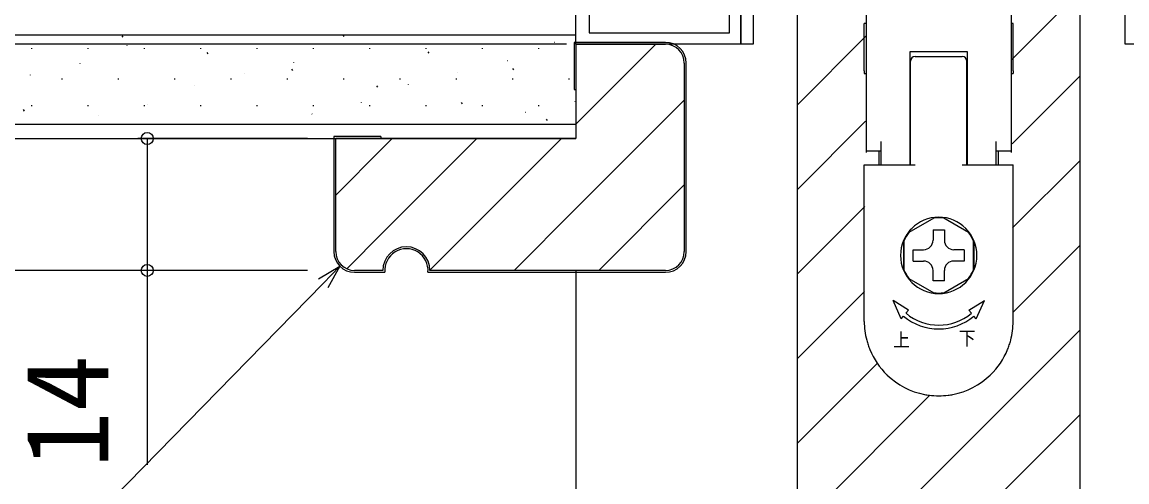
# Model space of a CAD drawing. Units: millimetres, scale not verified. Extents: x -525 to 525, y -784 to 780.
# Drawn here: x -375.2 to -257.9, y -266.4 to -217.6 of the extents above; entities that cross this region are included whole.
import ezdxf
from ezdxf.enums import TextEntityAlignment as Align

# ---------------------------------------------------------------- set-up
doc = ezdxf.new("R2010")
doc.units = ezdxf.units.MM
doc.header["$LTSCALE"] = 4
for name, color, linetype in [('0-2_YKK_11', 7, 'Continuous'), ('0-3_YKK_12', 2, 'Continuous'), ('0-4_YKK_13', 4, 'Continuous'), ('0-5_YKK_D', 6, 'Continuous'), ('0-7_YSS_K', 3, 'Continuous'), ('0-8_YSS_KE', 3, 'Continuous')]:
    doc.layers.add(name, color=color, linetype=linetype)
doc.styles.add('ＭＳ ゴシック', font='')
doc.styles.get('ＭＳ ゴシック').set_extended_font_data('MS Gothic')

msp = doc.modelspace()

# ---------------------------------------------------------------- linework, layer by layer
at = {"layer": '0-2_YKK_11'}
for points in [[(-316.408, -219.991), (-316.408, -181.691), (-313.208, -176.148), (-313.208, -172.091), (-312.008, -172.091), (-312.008, -176.47), (-315.208, -182.012), (-315.208, -195.167), (-315.095, -195.403), (-315.008, -195.615), (-315.008, -199.533), (-315.128, -199.716), (-315.128, -200.266), (-315.008, -200.449), (-315.008, -218.791), (-300.108, -218.791), (-300.108, -213.291), (-298.908, -213.291), (-298.908, -219.991)], [(-256.907, -173.026), (-256.907, -219.991), (-258.107, -219.991), (-258.107, -191.191), (-260.707, -191.191), (-262.107, -190.681), (-262.107, -191.276), (-263.607, -190.731), (-263.607, -189.991), (-261.665, -189.991), (-260.566, -190.391), (-257.907, -190.391), (-257.907, -179.091), (-260.566, -179.091), (-261.665, -179.491), (-263.607, -179.491), (-263.607, -178.751), (-262.107, -178.205), (-262.107, -178.8), (-260.707, -178.291), (-257.907, -178.291), (-257.907, -172.662)]]:
    msp.add_lwpolyline(points, close=True, dxfattribs=at)
msp.add_lwpolyline([(-284.873, -202.526), (-284.753, -202.453), (-284.354, -202.055), (-284.107, -202.157), (-284.107, -204.791), (-297.607, -204.791), (-297.607, -219.991), (-298.907, -219.991), (-298.907, -213.291), (-300.107, -213.291), (-301.707, -216.791), (-302.507, -216.791), (-302.507, -212.091), (-298.907, -212.091)], dxfattribs=at)
at = {"layer": '0-3_YKK_12'}
for p, q in [((-292.907, -411.491), (-292.907, -214.991)), ((-270.169, -221.627), (-263.533, -214.991)), ((-262.907, -411.491), (-262.907, -214.991)), ((-292.907, -226.405), (-285.631, -219.129)), ((-270.117, -230.556), (-262.907, -223.346)), ((-292.907, -235.386), (-285.684, -228.162)), ((-270.066, -239.484), (-262.907, -232.326)), ((-292.907, -244.366), (-285.736, -237.194)), ((-270.014, -248.413), (-262.907, -241.307)), ((-292.907, -253.346), (-285.789, -246.227)), ((-292.907, -280.287), (-262.907, -250.287)), ((-292.907, -262.326), (-284.43, -253.849)), ((-292.907, -271.307), (-278.837, -257.236)), ((-292.907, -289.267), (-262.907, -259.267))]:
    msp.add_line(p, q, dxfattribs=at)
at = {"layer": '0-4_YKK_13'}
for p, q in [((-285.607, -214.991), (-285.607, -231.491)), ((-270.207, -214.991), (-270.207, -231.491)), ((-285.607, -217.791), (-285.807, -217.791)), ((-270.007, -221.184), (-270.007, -218.291)), ((-285.807, -221.63), (-285.807, -221.184)), ((-280.957, -220.791), (-280.957, -232.791)), ((-274.857, -220.791), (-280.957, -220.791)), ((-280.407, -221.291), (-275.407, -221.291)), ((-274.857, -232.791), (-274.857, -220.791)), ((-285.807, -222.803), (-285.807, -221.63)), ((-280.907, -222.291), (-280.907, -221.791)), ((-280.907, -222.791), (-280.907, -222.291)), ((-274.907, -222.291), (-274.907, -221.791)), ((-274.907, -222.803), (-274.907, -222.793)), ((-285.807, -222.803), (-285.807, -223.07)), ((-285.807, -223.07), (-285.807, -223.103)), ((-285.807, -223.103), (-285.607, -223.103)), ((-280.957, -223.103), (-280.907, -223.103)), ((-280.907, -223.07), (-280.907, -222.803)), ((-280.907, -223.103), (-280.907, -223.07)), ((-280.907, -224.088), (-280.907, -223.103)), ((-274.907, -224.088), (-274.907, -223.103)), ((-274.907, -223.103), (-274.857, -223.103)), ((-270.207, -223.103), (-270.007, -223.103)), ((-270.007, -222.803), (-270.007, -223.07)), ((-270.007, -223.07), (-270.007, -223.103)), ((-274.907, -226.333), (-274.907, -224.803)), ((-280.907, -226.791), (-280.907, -226.333)), ((-280.907, -226.826), (-280.907, -226.791)), ((-280.907, -230.291), (-280.907, -228.291)), ((-274.907, -230.291), (-274.907, -228.291)), ((-284.007, -232.791), (-284.007, -230.291)), ((-280.907, -231.374), (-280.907, -230.291)), ((-274.907, -231.374), (-274.907, -230.291)), ((-271.807, -232.791), (-271.807, -230.291)), ((-285.607, -231.291), (-284.007, -231.291)), ((-284.232, -232.791), (-284.232, -231.291)), ((-280.907, -231.791), (-280.907, -231.374)), ((-274.907, -231.791), (-274.907, -231.374)), ((-274.907, -232.291), (-274.907, -231.791)), ((-271.807, -231.291), (-270.207, -231.291)), ((-271.582, -231.291), (-271.582, -232.791)), ((-285.807, -232.791), (-284.007, -232.791)), ((-285.807, -237.091), (-285.807, -232.791)), ((-280.907, -232.791), (-280.407, -232.791)), ((-275.407, -232.791), (-274.907, -232.791)), ((-274.907, -232.791), (-274.907, -232.291)), ((-274.907, -232.791), (-274.857, -232.791)), ((-270.007, -237.091), (-270.007, -232.791)), ((-285.807, -238.091), (-285.807, -237.091)), ((-270.007, -238.091), (-270.007, -237.091)), ((-285.807, -238.965), (-285.807, -238.091)), ((-285.807, -239.43), (-285.807, -238.965)), ((-278.441, -238.427), (-281.074, -239.947)), ((-274.741, -239.947), (-277.374, -238.427)), ((-270.007, -238.965), (-270.007, -238.091)), ((-285.807, -239.591), (-285.807, -239.43)), ((-278.507, -239.691), (-277.307, -239.691)), ((-278.507, -239.691), (-278.507, -240.791)), ((-277.307, -239.691), (-277.307, -240.791)), ((-270.007, -242.091), (-270.007, -240.091)), ((-281.657, -240.861), (-281.657, -243.921)), ((-281.607, -240.871), (-281.607, -243.911)), ((-274.207, -243.911), (-274.207, -240.871)), ((-274.157, -243.921), (-274.157, -240.861)), ((-285.807, -242.591), (-285.807, -242.091)), ((-280.607, -242.991), (-280.607, -241.791)), ((-280.607, -241.791), (-279.507, -241.791)), ((-275.207, -241.791), (-276.307, -241.791)), ((-275.207, -241.791), (-275.207, -242.991)), ((-270.007, -242.591), (-270.007, -242.091)), ((-285.807, -243.591), (-285.807, -243.217)), ((-285.807, -243.648), (-285.807, -243.591)), ((-285.807, -243.926), (-285.807, -243.648)), ((-280.607, -242.991), (-279.507, -242.991)), ((-275.207, -242.991), (-276.307, -242.991)), ((-270.007, -243.591), (-270.007, -243.217)), ((-270.007, -243.648), (-270.007, -243.591)), ((-270.007, -243.926), (-270.007, -243.648)), ((-285.807, -243.948), (-285.807, -243.926)), ((-285.807, -244.091), (-285.807, -243.948)), ((-285.807, -244.591), (-285.807, -244.091)), ((-285.807, -245.091), (-285.807, -244.591)), ((-281.074, -244.835), (-278.441, -246.355)), ((-278.507, -245.091), (-278.507, -243.991)), ((-277.374, -246.355), (-274.741, -244.835)), ((-277.307, -245.091), (-277.307, -243.991)), ((-270.007, -243.948), (-270.007, -243.926)), ((-270.007, -244.091), (-270.007, -243.948)), ((-270.007, -244.591), (-270.007, -244.091)), ((-270.007, -245.091), (-270.007, -244.591)), ((-285.807, -249.391), (-285.807, -245.091)), ((-277.307, -245.091), (-278.507, -245.091)), ((-270.007, -249.391), (-270.007, -245.091)), ((-281.893, -249.141), (-282.757, -247.191)), ((-281.121, -248.221), (-282.757, -247.191)), ((-274.694, -248.221), (-273.058, -247.191)), ((-273.922, -249.141), (-273.058, -247.191)), ((-281.121, -248.221), (-281.379, -248.528)), ((-274.694, -248.221), (-274.436, -248.528)), ((-281.893, -249.141), (-281.636, -248.834)), ((-273.922, -249.141), (-274.179, -248.834))]:
    msp.add_line(p, q, dxfattribs=at)
for points in [[(-285.807, -221.184), (-285.807, -218.291), (-285.807, -217.791)], [(-270.007, -218.291), (-270.007, -217.791), (-270.207, -217.791)], [(-270.007, -222.803), (-270.007, -221.63), (-270.007, -221.184)], [(-280.907, -222.803), (-280.907, -222.793), (-280.907, -222.791)], [(-274.907, -222.793), (-274.907, -222.791), (-274.907, -222.291)], [(-274.907, -223.103), (-274.907, -223.07), (-274.907, -222.803)], [(-280.907, -224.588), (-280.907, -224.231), (-280.907, -224.088)], [(-280.907, -226.333), (-280.907, -224.803), (-280.907, -224.588)], [(-274.907, -224.803), (-274.907, -224.588), (-274.907, -224.231), (-274.907, -224.088)], [(-280.907, -228.291), (-280.907, -226.833), (-280.907, -226.826)], [(-274.907, -226.826), (-274.907, -226.791), (-274.907, -226.333)], [(-274.907, -228.291), (-274.907, -226.833), (-274.907, -226.826)], [(-280.907, -232.791), (-280.907, -232.291), (-280.907, -231.791)], [(-284.007, -232.791), (-280.957, -232.791), (-280.907, -232.791)], [(-274.857, -232.791), (-271.807, -232.791), (-270.007, -232.791)], [(-270.007, -240.091), (-270.007, -239.591), (-270.007, -239.43), (-270.007, -238.965)], [(-285.807, -242.091), (-285.807, -240.091), (-285.807, -239.591)], [(-285.807, -243.217), (-285.807, -242.753), (-285.807, -242.591)], [(-270.007, -243.217), (-270.007, -242.753), (-270.007, -242.591)]]:
    msp.add_lwpolyline(points, dxfattribs=at)
for centre, radius, start, end in [((-280.407, -221.791), 0.5, 90, 180), ((-275.407, -221.791), 0.5, 0, 90), ((-277.907, -242.391), 4.05, 0, 180), ((-277.907, -242.391), 4, 82.33165, 97.66835), ((-277.907, -242.391), 4.05, 136.2623, 157.80839), ((-277.907, -242.391), 4, 142.33165, 157.66835), ((-277.907, -242.391), 4, 22.33165, 37.82349), ((-279.507, -240.791), 1, 270, 0), ((-276.307, -240.791), 1, 180, 270), ((-277.907, -242.391), 4.05, 180, 0), ((-279.507, -243.991), 1, 0, 90), ((-276.307, -243.991), 1, 90, 180), ((-277.907, -242.391), 4, 202.33165, 217.82349), ((-277.907, -242.391), 4, 322.17651, 337.66835), ((-277.907, -242.391), 4, 262.17651, 277.82349), ((-277.907, -244.391), 5.4, 230, 310), ((-277.907, -249.391), 7.9, 180, 194.66485), ((-277.907, -244.391), 5.8, 230, 310), ((-277.907, -249.391), 7.9, 345.33515, 0), ((-277.907, -249.391), 7.9, 194.66485, 198.44872), ((-277.907, -249.391), 7.9, 198.44872, 202.318), ((-277.907, -249.391), 7.9, 337.682, 341.55128), ((-277.907, -249.391), 7.9, 341.55128, 345.33515), ((-277.907, -249.391), 7.9, 202.318, 225.86911), ((-277.907, -249.391), 7.9, 314.13089, 337.682), ((-277.907, -249.391), 7.9, 225.86911, 226.18003), ((-277.907, -249.391), 7.9, 226.18003, 259.0546), ((-277.907, -249.391), 7.9, 280.9454, 313.81997), ((-277.907, -249.391), 7.9, 313.81997, 314.13089), ((-277.907, -249.391), 7.9, 259.0546, 262.72786), ((-277.907, -249.391), 7.9, 262.72786, 270), ((-277.907, -249.391), 7.9, 270, 277.27214), ((-277.907, -249.391), 7.9, 277.27214, 280.9454)]:
    msp.add_arc(centre, radius, start, end, dxfattribs=at)
at = {"layer": '0-5_YKK_D'}
for p, q in [((-317.407, -219.991), (-382.907, -219.991)), ((-344.907, -229.986), (-362.907, -229.986)), ((-344.907, -243.986), (-382.907, -243.986)), ((-344.907, -243.986), (-362.907, -243.986))]:
    msp.add_line(p, q, dxfattribs=at)
for points in [[(-361.907, -229.986), (-361.907, -243.986), (-361.907, -264.604)], [(-341.463, -243.541), (-343.247, -245.364), (-375.12, -277.939)], [(-343.735, -244.886), (-341.463, -243.541), (-342.758, -245.842)]]:
    msp.add_lwpolyline(points, dxfattribs=at)
for centre in [(-361.907, -229.986), (-361.907, -243.986)]:
    msp.add_circle(centre, 0.637, dxfattribs=at)
at = {"layer": '0-7_YSS_K'}
for p, q in [((-446.407, -218.986), (-316.407, -218.986)), ((-364.462, -219.246), (-364.573, -219.079)), ((-341.003, -219.174), (-341.114, -219.008)), ((-374.173, -220.489), (-374.173, -220.389)), ((-368.193, -220.489), (-368.193, -220.389)), ((-364.045, -220.113), (-364.051, -220.094)), ((-362.213, -220.489), (-362.213, -220.389)), ((-356.233, -220.489), (-356.233, -220.389)), ((-350.253, -220.489), (-350.253, -220.389)), ((-344.273, -220.489), (-344.273, -220.389)), ((-341.371, -219.96), (-341.378, -219.941)), ((-338.293, -220.489), (-338.293, -220.389)), ((-332.313, -220.489), (-332.313, -220.389)), ((-326.333, -220.489), (-326.333, -220.389)), ((-320.353, -220.489), (-320.353, -220.389)), ((-318.698, -219.806), (-318.705, -219.788)), ((-316.407, -228.451), (-307.943, -219.986)), ((-355.456, -221.015), (-355.566, -220.848)), ((-331.997, -220.943), (-332.107, -220.776)), ((-369.035, -222.065), (-369.042, -222.046)), ((-346.45, -222.784), (-346.56, -222.617)), ((-346.362, -221.912), (-346.369, -221.893)), ((-323.689, -221.758), (-323.695, -221.74)), ((-322.991, -222.712), (-323.101, -222.545)), ((-374.293, -223.263), (-374.3, -223.244)), ((-370.943, -223.719), (-370.943, -223.619)), ((-364.963, -223.719), (-364.963, -223.619)), ((-358.983, -223.719), (-358.983, -223.619)), ((-353.003, -223.719), (-353.003, -223.619)), ((-351.62, -223.109), (-351.626, -223.091)), ((-347.023, -223.719), (-347.023, -223.619)), ((-341.043, -223.719), (-341.043, -223.619)), ((-335.063, -223.719), (-335.063, -223.619)), ((-329.083, -223.719), (-329.083, -223.619)), ((-328.946, -222.956), (-328.953, -222.937)), ((-323.103, -223.719), (-323.103, -223.619)), ((-317.123, -223.719), (-317.123, -223.619)), ((-356.844, -224.401), (-356.851, -224.383)), ((-337.443, -224.553), (-337.554, -224.386)), ((-334.171, -224.248), (-334.177, -224.229)), ((-339.162, -226.2), (-339.168, -226.181)), ((-328.437, -226.322), (-328.547, -226.155)), ((-316.488, -226.047), (-316.495, -226.028)), ((-316.407, -237.431), (-304.907, -225.931)), ((-374.947, -227.083), (-375.057, -226.916)), ((-374.173, -226.569), (-374.173, -226.469)), ((-368.193, -226.569), (-368.193, -226.469)), ((-362.213, -226.569), (-362.213, -226.469)), ((-361.835, -226.353), (-361.842, -226.335)), ((-356.233, -226.569), (-356.233, -226.469)), ((-350.253, -226.569), (-350.253, -226.469)), ((-344.419, -227.398), (-344.426, -227.379)), ((-344.273, -226.569), (-344.273, -226.469)), ((-338.293, -226.569), (-338.293, -226.469)), ((-332.313, -226.569), (-332.313, -226.469)), ((-326.333, -226.569), (-326.333, -226.469)), ((-321.746, -227.245), (-321.753, -227.226)), ((-320.353, -226.569), (-320.353, -226.469)), ((-316.407, -228.486), (-446.407, -228.486)), ((-367.093, -227.551), (-367.099, -227.532)), ((-326.97, -228.537), (-326.977, -228.518)), ((-319.431, -228.091), (-319.541, -227.924)), ((-446.407, -229.986), (-316.407, -229.986)), ((-341.907, -235.99), (-336.907, -230.99)), ((-336.907, -230.99), (-335.903, -229.986)), ((-331.907, -234.971), (-326.923, -229.986)), ((-331.907, -243.951), (-317.943, -229.986)), ((-336.907, -239.971), (-331.907, -234.971)), ((-313.982, -243.986), (-304.907, -234.911)), ((-322.962, -243.986), (-316.407, -237.431)), ((-340.741, -243.804), (-336.907, -239.971)), ((-331.908, -243.951), (-331.907, -243.951)), ((-316.407, -243.986), (-316.407, -411.491))]:
    msp.add_line(p, q, dxfattribs=at)
at = {"layer": '0-8_YSS_KE'}
for p, q in [((-316.408, -219.991), (-306.907, -219.986)), ((-304.907, -221.986), (-304.907, -241.986)), ((-304.707, -241.986), (-304.707, -221.986)), ((-316.607, -224.786), (-316.407, -224.786)), ((-337.107, -229.786), (-337.107, -229.986)), ((-341.907, -241.986), (-341.907, -229.986)), ((-336.907, -243.986), (-339.907, -243.986)), ((-339.907, -244.186), (-336.699, -244.186)), ((-332.116, -244.186), (-306.907, -244.186)), ((-306.907, -243.986), (-331.907, -243.986))]:
    msp.add_line(p, q, dxfattribs=at)
for points in [[(-316.407, -219.986), (-316.407, -229.986), (-341.907, -229.986)], [(-306.907, -219.786), (-316.607, -219.786), (-316.607, -224.786)], [(-337.107, -229.786), (-342.107, -229.786), (-342.107, -241.986)]]:
    msp.add_lwpolyline(points, dxfattribs=at)
for centre, radius, start, end in [((-306.907, -221.986), 2.2, 360, 90), ((-306.907, -221.986), 2, 0, 89.99999), ((-334.407, -243.986), 2.5, 0, 180), ((-339.907, -241.986), 2.2, 180, 270), ((-339.907, -241.986), 2, 180, 270), ((-334.407, -243.986), 2.3, 355.01146, 184.98854), ((-306.907, -241.986), 2, 270, 0), ((-306.907, -241.986), 2.2, 270, 360)]:
    msp.add_arc(centre, radius, start, end, dxfattribs=at)

# ---------------------------------------------------------------- texts
at = {"layer": '0-4_YKK_13', "style": 'ＭＳ ゴシック', "width": 0.9}
for s, p in [('上', (-282.76, -252.534)), ('下', (-275.781, -252.351))]:
    msp.add_text(s, height=1.466, dxfattribs=at).set_placement(p, align=Align.BOTTOM_LEFT)
at = {"layer": '0-5_YKK_D', "style": 'ＭＳ ゴシック'}
msp.add_text('14', height=8.798, rotation=90, dxfattribs=at).set_placement((-363.407, -264.945), align=Align.BOTTOM_LEFT)

doc.saveas('drawing.dxf')
